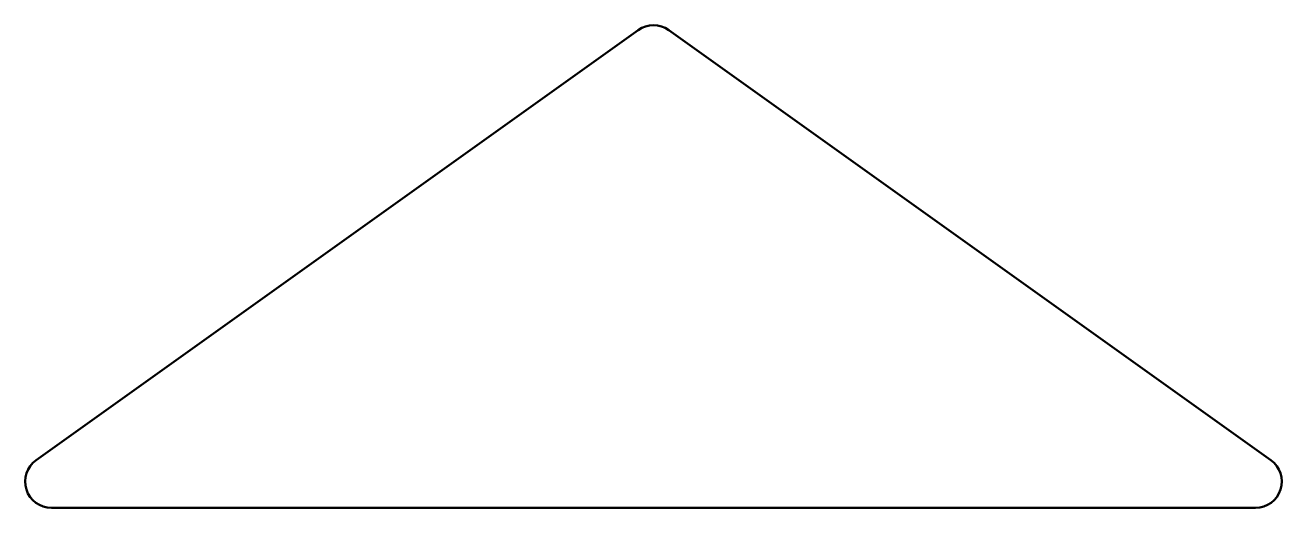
# Model space of a CAD drawing. Header units: millimetres. Extents: x -1 to 46.8, y 0 to 18.3.
import ezdxf

# ---------------------------------------------------------------- set-up
doc = ezdxf.new("R2010")
doc.units = ezdxf.units.MM
doc.layers.add('IV_OUTER_PROFILE', color=7, linetype='Continuous', lineweight=50)

msp = doc.modelspace()

# ---------------------------------------------------------------- linework, layer by layer
at = {"layer": 'IV_OUTER_PROFILE'}
for p, q in [((-0.581, 1.814), (22.298, 18.156)), ((23.461, 18.156), (46.34, 1.814)), ((45.759, 0), (0, 0))]:
    msp.add_line(p, q, dxfattribs=at)
for centre, start, end in [((22.88, 17.343), 54.4623, 125.5377), ((0, 1), 125.5377, 270), ((45.759, 1), 270, 54.4623)]:
    msp.add_arc(centre, 1, start, end, dxfattribs=at)

doc.saveas('drawing.dxf')
